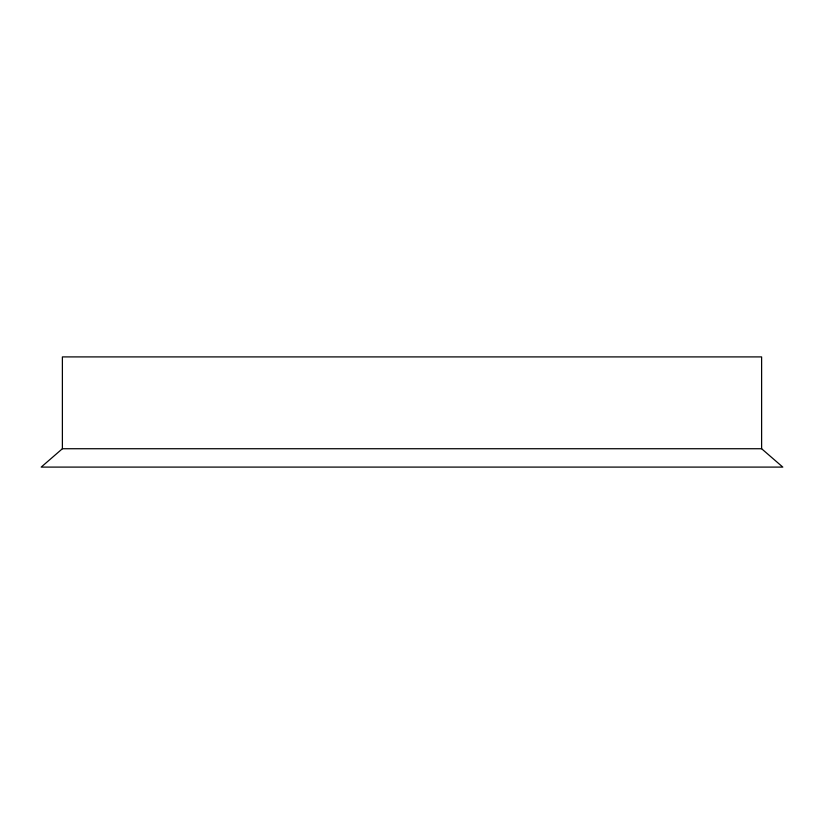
<?xml version="1.0" encoding="UTF-8"?>
<svg xmlns="http://www.w3.org/2000/svg" width="824" height="824" viewBox="0 0 824 824"><rect width="100%" height="100%" fill="white"/><g stroke="black" fill="none" stroke-linecap="round" stroke-linejoin="round"><path stroke-width="1.24" d="M62.387 448.73L41.2 467.095L782.8 467.095L761.613 448.73L62.387 448.73L62.387 356.905L761.613 356.905L761.613 448.73"/></g></svg>
